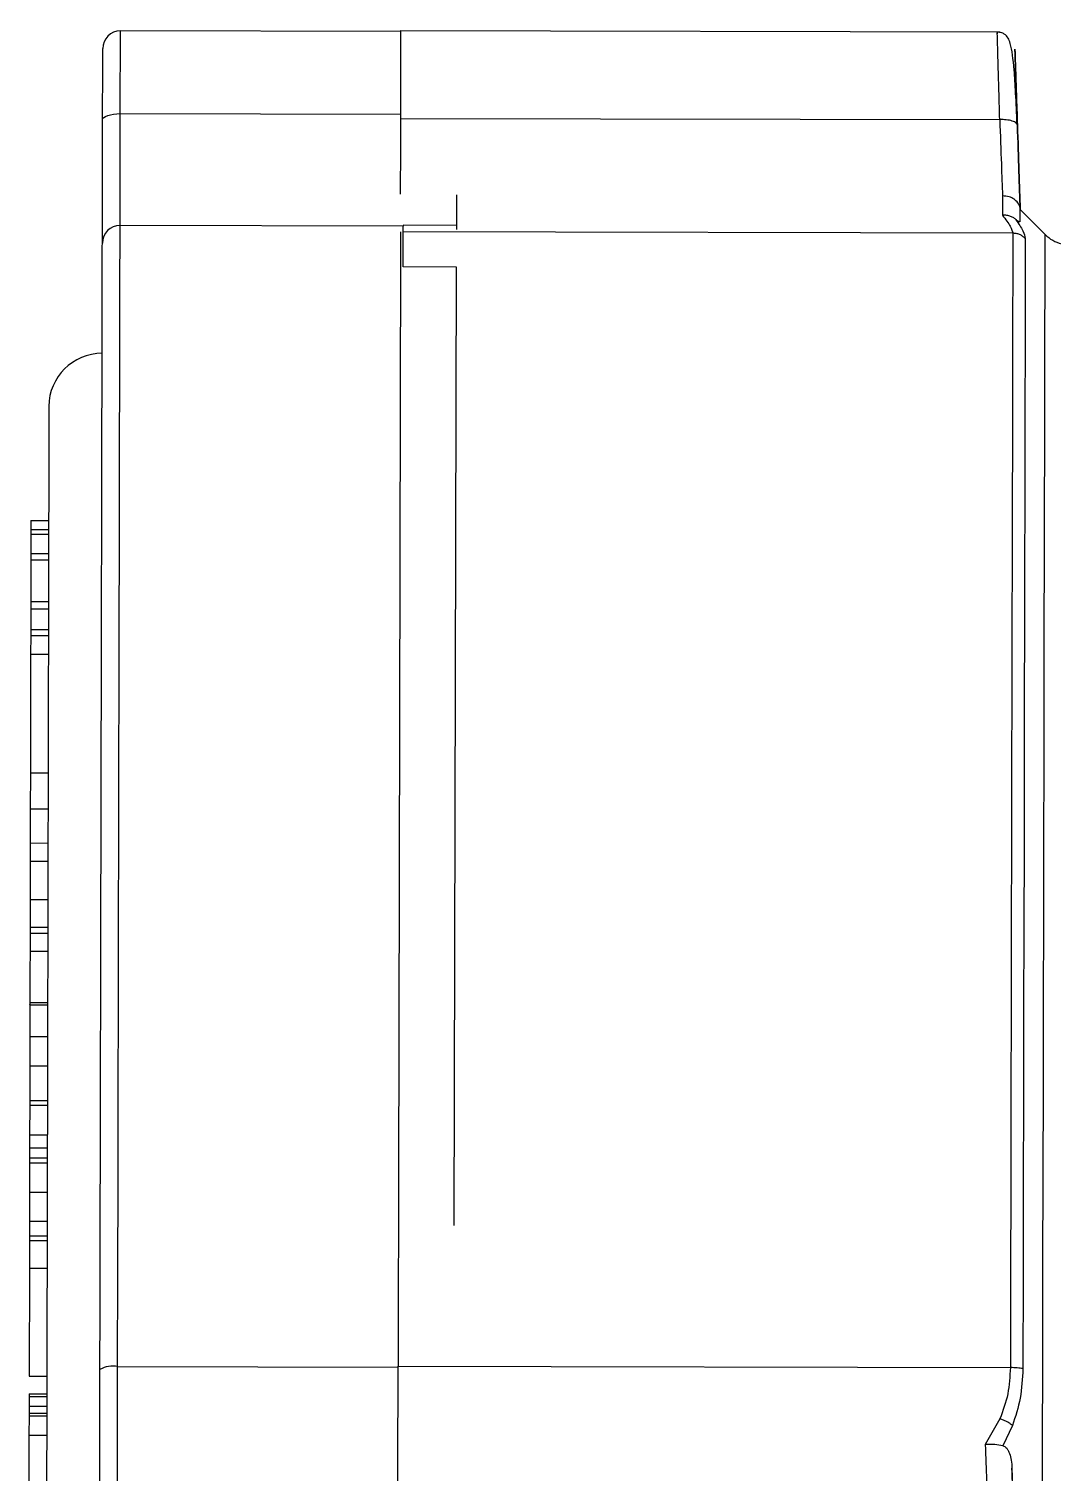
# Model space of a CAD drawing. Header units: millimetres. Extents: x 2344 to 4024, y 1094 to 2282.
# Drawn here: x 2652.4 to 2710.2, y 2043.1 to 2124.6 of the extents above; entities that cross this region are included whole.
import ezdxf

# ---------------------------------------------------------------- set-up
doc = ezdxf.new("R2010")
doc.units = ezdxf.units.MM

msp = doc.modelspace()

# ---------------------------------------------------------------- linework, layer by layer
at = {"color": 7, "linetype": 'Continuous', "lineweight": 25}
for p, q in [((2657.522, 2119.808), (2657.532, 2124.476)), ((2673.375, 2124.442), (2657.532, 2124.476)), ((2707.212, 2124.405), (2673.375, 2124.478)), ((2657.508, 2113.486), (2657.522, 2119.808)), ((2657.522, 2119.808), (2673.365, 2119.774)), ((2673.364, 2119.543), (2707.199, 2119.47)), ((2676.512, 2115.232), (2676.509, 2113.501)), ((2707.355, 2115.161), (2707.353, 2114.073)), ((2709.764, 2112.986), (2708.353, 2114.403)), ((2708.354, 2114.396), (2708.353, 2114.403)), ((2673.508, 2113.451), (2657.508, 2113.486)), ((2673.503, 2111.151), (2673.508, 2113.451)), ((2673.509, 2113.508), (2673.508, 2113.451)), ((2676.509, 2113.501), (2673.509, 2113.508)), ((2676.509, 2113.501), (2676.508, 2113.273)), ((2707.936, 2113.057), (2673.508, 2113.131)), ((2676.503, 2111.145), (2673.503, 2111.151)), ((2676.388, 2057.043), (2676.503, 2111.145)), ((2652.472, 2096.342), (2652.471, 2096.072)), ((2652.473, 2096.843), (2652.472, 2096.342)), ((2652.472, 2096.342), (2653.472, 2096.34)), ((2652.473, 2096.843), (2653.473, 2096.841)), ((2652.471, 2096.072), (2652.469, 2094.978)), ((2652.471, 2096.072), (2653.471, 2096.07)), ((2652.469, 2094.978), (2652.468, 2094.629)), ((2652.469, 2094.978), (2653.469, 2094.976)), ((2652.468, 2094.629), (2652.463, 2092.268)), ((2652.468, 2094.629), (2653.468, 2094.626)), ((2652.463, 2092.268), (2652.462, 2091.847)), ((2652.463, 2092.268), (2653.463, 2092.266)), ((2652.462, 2091.847), (2652.46, 2090.686)), ((2652.462, 2091.847), (2653.462, 2091.845)), ((2652.46, 2090.686), (2652.459, 2090.352)), ((2652.46, 2090.686), (2653.46, 2090.684)), ((2652.459, 2090.352), (2652.457, 2089.304)), ((2652.459, 2090.352), (2653.459, 2090.35)), ((2652.457, 2089.304), (2652.442, 2082.598)), ((2652.457, 2089.304), (2653.457, 2089.302)), ((2652.442, 2082.598), (2652.438, 2080.558)), ((2652.442, 2082.598), (2653.442, 2082.596)), ((2652.438, 2080.558), (2652.434, 2078.637)), ((2652.438, 2080.558), (2653.438, 2080.556)), ((2652.434, 2078.637), (2652.432, 2077.592)), ((2652.434, 2078.637), (2653.434, 2078.635)), ((2652.432, 2077.592), (2652.427, 2075.455)), ((2653.432, 2077.59), (2652.432, 2077.592)), ((2652.427, 2075.455), (2652.424, 2073.891)), ((2652.427, 2075.455), (2653.427, 2075.453)), ((2652.423, 2073.553), (2652.421, 2072.526)), ((2652.424, 2073.992), (2652.423, 2073.482)), ((2652.424, 2073.891), (2652.423, 2073.553)), ((2652.424, 2073.891), (2652.423, 2073.553)), ((2652.423, 2073.553), (2653.423, 2073.551)), ((2652.424, 2073.891), (2653.424, 2073.888)), ((2652.421, 2072.526), (2653.421, 2072.523)), ((2652.414, 2069.494), (2652.411, 2067.707)), ((2652.414, 2069.494), (2653.414, 2069.492)), ((2652.415, 2069.631), (2653.415, 2069.629)), ((2652.411, 2067.707), (2652.407, 2066.053)), ((2652.411, 2067.707), (2653.411, 2067.705)), ((2652.407, 2066.053), (2652.403, 2064.101)), ((2652.407, 2066.053), (2653.407, 2066.051)), ((2652.402, 2063.829), (2652.399, 2062.169)), ((2652.403, 2064.101), (2652.402, 2063.829)), ((2652.402, 2063.829), (2653.402, 2063.827)), ((2652.403, 2064.101), (2653.403, 2064.099)), ((2652.399, 2062.169), (2652.397, 2061.43)), ((2652.399, 2062.169), (2653.399, 2062.167)), ((2652.397, 2061.43), (2652.396, 2060.857)), ((2652.397, 2061.43), (2653.397, 2061.428)), ((2652.395, 2060.585), (2652.392, 2058.925)), ((2652.396, 2060.857), (2652.395, 2060.585)), ((2652.395, 2060.585), (2653.395, 2060.583)), ((2652.396, 2060.857), (2653.396, 2060.855)), ((2652.392, 2058.925), (2652.388, 2057.282)), ((2652.392, 2058.925), (2653.392, 2058.923)), ((2652.388, 2057.282), (2652.387, 2056.455)), ((2652.388, 2057.282), (2653.388, 2057.279)), ((2652.387, 2056.455), (2652.386, 2056.205)), ((2652.387, 2056.455), (2653.387, 2056.452)), ((2652.386, 2056.205), (2652.383, 2054.641)), ((2652.386, 2056.205), (2653.386, 2056.203)), ((2652.383, 2054.63), (2652.37, 2048.541)), ((2652.383, 2054.641), (2653.383, 2054.639)), ((2657.355, 2041.517), (2657.371, 2049.089)), ((2657.371, 2049.089), (2673.214, 2049.055)), ((2673.214, 2049.095), (2707.799, 2049.021)), ((2652.37, 2048.541), (2653.37, 2048.539)), ((2652.367, 2047.542), (2653.367, 2047.54)), ((2652.366, 2046.839), (2652.365, 2046.448)), ((2652.367, 2047.398), (2652.366, 2046.839)), ((2652.366, 2046.839), (2653.366, 2046.837)), ((2652.367, 2047.398), (2653.367, 2047.396)), ((2652.365, 2046.304), (2652.362, 2045.206)), ((2652.365, 2046.448), (2653.365, 2046.446)), ((2652.365, 2046.448), (2652.365, 2046.304)), ((2652.365, 2046.304), (2653.365, 2046.302)), ((2707.207, 2046.132), (2706.377, 2044.678)), ((2707.266, 2046.113), (2707.207, 2046.132)), ((2652.362, 2045.206), (2652.354, 2041.467)), ((2652.362, 2045.206), (2653.362, 2045.204)), ((2707.914, 2045.759), (2707.369, 2044.611)), ((2707.889, 2043.348), (2708.182, 2034.403))]:
    msp.add_line(p, q, dxfattribs=at)
at = {"color": 7, "linetype": 'Continuous', "lineweight": 25, "flags": 128}
for points in [[(2656.521, 2119.458), (2656.541, 2119.527), (2656.598, 2119.593), (2656.69, 2119.653), (2656.815, 2119.706), (2656.966, 2119.75), (2657.139, 2119.782), (2657.327, 2119.802), (2657.522, 2119.808)], [(2657.371, 2049.089), (2657.382, 2054.348), (2657.393, 2059.519), (2657.404, 2064.577), (2657.414, 2069.501), (2657.425, 2074.268), (2657.434, 2078.856), (2657.444, 2083.245), (2657.453, 2087.414), (2657.461, 2091.345), (2657.469, 2095.02), (2657.476, 2098.422), (2657.483, 2101.537), (2657.489, 2104.349), (2657.494, 2106.847), (2657.499, 2109.018), (2657.503, 2110.854), (2657.506, 2112.345), (2657.508, 2113.486)], [(2707.936, 2113.057), (2707.934, 2111.905), (2707.931, 2110.406), (2707.927, 2108.569), (2707.922, 2106.399), (2707.917, 2103.909), (2707.911, 2101.107), (2707.904, 2098.008), (2707.897, 2094.625), (2707.889, 2090.972), (2707.881, 2087.067), (2707.872, 2082.927), (2707.862, 2078.569), (2707.853, 2074.015), (2707.843, 2069.284), (2707.832, 2064.396), (2707.821, 2059.375), (2707.81, 2054.243), (2707.799, 2049.021)], [(2708.643, 2112.768), (2708.64, 2111.62), (2708.637, 2110.127), (2708.633, 2108.296), (2708.629, 2106.134), (2708.623, 2103.653), (2708.617, 2100.862), (2708.611, 2097.774), (2708.603, 2094.403), (2708.596, 2090.764), (2708.587, 2086.873), (2708.579, 2082.747), (2708.569, 2078.406), (2708.56, 2073.869), (2708.549, 2069.154), (2708.539, 2064.285), (2708.528, 2059.282), (2708.517, 2054.168), (2708.506, 2048.966)], [(2709.606, 2039.079), (2709.618, 2044.37), (2709.629, 2049.616), (2709.64, 2054.793), (2709.651, 2059.876), (2709.662, 2064.842), (2709.672, 2069.67), (2709.682, 2074.336), (2709.691, 2078.819), (2709.701, 2083.099), (2709.709, 2087.157), (2709.717, 2090.973), (2709.725, 2094.53), (2709.732, 2097.813), (2709.738, 2100.805), (2709.744, 2103.494), (2709.749, 2105.866), (2709.754, 2107.912), (2709.757, 2109.622), (2709.76, 2110.987), (2709.762, 2112.002), (2709.764, 2112.662), (2709.764, 2112.965), (2709.764, 2112.986)]]:
    msp.add_lwpolyline(points, dxfattribs=at)
at = {"color": 7, "linetype": 'Continuous', "lineweight": 25}
for centre, radius, start, end in [((2657.53, 2123.476), 1, 89.87751, 179.87751), ((2657.498, 2112.494), 0.992, 89.41535, 179.40777), ((2711.182, 2114.397), 2, 224.87751, 255.57646), ((2656.487, 2103.278), 3, 89.87751, 179.87751), ((2657.126, 2047.558), 1.551, 80.89854, 119.14308)]:
    msp.add_arc(centre, radius, start, end, dxfattribs=at)
for points, knots in [([(2673.364, 2119.543), (2673.366, 2120.236), (2673.369, 2121.622), (2673.372, 2123.229), (2673.374, 2124.19), (2673.375, 2124.593), (2673.375, 2124.478), (2673.375, 2124.478)], [0, 0, 0, 0, 0.2499989, 0.4999978, 0.7499967, 0.9999956, 1, 1, 1, 1]), ([(2708.179, 2119.223), (2708.152, 2119.821), (2708.103, 2120.947), (2708, 2122.57), (2707.853, 2123.721), (2707.617, 2124.23), (2707.326, 2124.375), (2707.168, 2124.401), (2707.086, 2124.406), (2707.047, 2124.406), (2707.028, 2124.405)], [0, 0, 0, 0, 0.219365, 0.412937, 0.719402, 0.914593, 0.969102, 0.986635, 0.993634, 1, 1, 1, 1]), ([(2707.199, 2119.47), (2707.185, 2119.968), (2707.158, 2120.93), (2707.115, 2122.473), (2707.077, 2123.778), (2707.058, 2124.468), (2707.062, 2124.345), (2707.062, 2124.319)], [0, 0, 0, 0, 0.177765, 0.34408, 0.641108, 0.925204, 1, 1, 1, 1]), ([(2656.521, 2119.458), (2656.522, 2120.013), (2656.525, 2121.147), (2656.528, 2122.448), (2656.529, 2123.318), (2656.53, 2123.426), (2656.53, 2123.478)], [0, 0, 0, 0, 0.244178, 0.5, 0.755822, 1, 1, 1, 1]), ([(2708.197, 2119.161), (2708.178, 2119.763), (2708.138, 2120.968), (2708.093, 2122.346), (2708.064, 2123.237), (2708.054, 2123.54), (2708.064, 2123.233), (2708.093, 2122.341), (2708.138, 2120.964), (2708.178, 2119.762), (2708.197, 2119.161)], [0, 0, 0, 0, 0.125138, 0.250256, 0.375373, 0.50043, 0.625397, 0.750284, 0.875124, 1, 1, 1, 1]), ([(2656.506, 2112.504), (2656.507, 2112.737), (2656.508, 2113.212), (2656.511, 2114.797), (2656.516, 2116.889), (2656.519, 2118.612), (2656.521, 2119.458)], [0, 0, 0, 0, 0.245796, 0.5, 0.754204, 1, 1, 1, 1]), ([(2673.355, 2115.253), (2673.355, 2115.279), (2673.356, 2115.769), (2673.359, 2117.206), (2673.363, 2118.764), (2673.364, 2119.543)], [0, 0, 0, 0, 0.027312, 0.513656, 1, 1, 1, 1]), ([(2707.199, 2119.47), (2707.23, 2118.599), (2707.289, 2116.959), (2707.334, 2115.734), (2707.355, 2115.161)], [0, 0, 0, 0, 0.531637, 1, 1, 1, 1]), ([(2708.197, 2119.161), (2708.183, 2119.203), (2708.16, 2119.268), (2708.035, 2119.343), (2707.906, 2119.394), (2707.747, 2119.433), (2707.515, 2119.468), (2707.323, 2119.47), (2707.199, 2119.47)], [0, 0, 0, 0, 0.239618, 0.368465, 0.500002, 0.631538, 0.760384, 1, 1, 1, 1]), ([(2708.354, 2114.396), (2708.331, 2115.074), (2708.287, 2116.44), (2708.227, 2118.25), (2708.197, 2119.161)], [0, 0, 0, 0, 0.496466, 1, 1, 1, 1]), ([(2708.197, 2119.161), (2708.227, 2118.252), (2708.286, 2116.442), (2708.331, 2115.076), (2708.354, 2114.396)], [0, 0, 0, 0, 0.502375, 1, 1, 1, 1]), ([(2708.353, 2114.396), (2708.348, 2114.45), (2708.339, 2114.555), (2708.254, 2114.756), (2708.141, 2114.88), (2708.049, 2114.95), (2708.048, 2114.951), (2708.045, 2114.953), (2708.033, 2114.962), (2707.939, 2115.03), (2707.721, 2115.142), (2707.482, 2115.154), (2707.355, 2115.161)], [0, 0, 0, 0, 0.13275, 0.258828, 0.507271, 0.507353, 0.507953, 0.509582, 0.515681, 0.539247, 0.754927, 1, 1, 1, 1]), ([(2708.352, 2113.731), (2708.352, 2113.732), (2708.352, 2113.749), (2708.352, 2113.853), (2708.353, 2114.061), (2708.353, 2114.28), (2708.353, 2114.396)], [0, 0, 0, 0, 0.008069, 0.080583, 0.514577, 1, 1, 1, 1]), ([(2708.099, 2113.834), (2708.051, 2113.872), (2707.952, 2113.952), (2707.76, 2114.035), (2707.556, 2114.078), (2707.415, 2114.074), (2707.353, 2114.073)], [0, 0, 0, 0, 0.239149, 0.497163, 0.778524, 1, 1, 1, 1]), ([(2707.353, 2114.073), (2707.523, 2113.847), (2707.856, 2113.406), (2707.91, 2113.172), (2707.936, 2113.057)], [0, 0, 0, 0, 0.51151, 1, 1, 1, 1]), ([(2708.099, 2113.834), (2708.256, 2113.602), (2708.568, 2113.139), (2708.618, 2112.891), (2708.643, 2112.768)], [0, 0, 0, 0, 0.5006525, 1, 1, 1, 1]), ([(2708.352, 2113.731), (2708.346, 2113.708), (2708.337, 2113.675), (2708.25, 2113.714), (2708.177, 2113.765), (2708.124, 2113.812), (2708.099, 2113.834)], [0, 0, 0, 0, 0.546902, 0.785535, 0.902249, 1, 1, 1, 1]), ([(2656.37, 2048.912), (2656.376, 2051.408), (2656.387, 2056.445), (2656.402, 2063.822), (2656.418, 2071.064), (2656.433, 2078.043), (2656.447, 2084.646), (2656.46, 2090.74), (2656.472, 2096.233), (2656.482, 2101.044), (2656.491, 2105.107), (2656.498, 2108.376), (2656.503, 2110.915), (2656.505, 2111.977), (2656.506, 2112.504)], [0, 0, 0, 0, 0.0799588, 0.1613715, 0.2441424, 0.3288926, 0.4142166, 0.5, 0.5857784, 0.6711024, 0.7558576, 0.8386237, 0.9200388, 1, 1, 1, 1]), ([(2653.487, 2103.285), (2653.487, 2103.23), (2653.486, 2103.12), (2653.484, 2102.21), (2653.481, 2100.724), (2653.477, 2098.55), (2653.47, 2095.72), (2653.463, 2092.206), (2653.454, 2088.052), (2653.444, 2083.308), (2653.433, 2078.047), (2653.421, 2072.355), (2653.408, 2066.332), (2653.394, 2060.109), (2653.381, 2053.744), (2653.367, 2047.391), (2653.354, 2041.052), (2653.345, 2036.874), (2653.34, 2034.785)], [0, 0, 0, 0, 0.058246, 0.116497, 0.17824, 0.239988, 0.303803, 0.368626, 0.434138, 0.5, 0.565862, 0.631374, 0.696197, 0.760012, 0.821755, 0.883503, 0.94175, 1, 1, 1, 1]), ([(2652.421, 2072.526), (2652.42, 2072.195), (2652.419, 2071.559), (2652.417, 2070.782), (2652.416, 2070.171), (2652.415, 2069.849), (2652.415, 2069.68), (2652.415, 2069.631)], [0, 0, 0, 0, 0.328754, 0.633799, 0.764636, 0.93153, 1, 1, 1, 1]), ([(2652.415, 2069.631), (2652.415, 2069.568), (2652.414, 2069.483), (2652.414, 2069.505), (2652.414, 2069.511)], [0, 0, 0, 0, 0.737807, 1, 1, 1, 1]), ([(2656.353, 2040.583), (2656.353, 2040.974), (2656.355, 2041.769), (2656.359, 2043.759), (2656.365, 2046.172), (2656.368, 2048.009), (2656.37, 2048.912)], [0, 0, 0, 0, 0.245796, 0.5, 0.754204, 1, 1, 1, 1]), ([(2707.799, 2049.021), (2707.772, 2048.519), (2707.715, 2047.491), (2707.379, 2046.592), (2707.207, 2046.132)], [0, 0, 0, 0, 0.48849, 1, 1, 1, 1]), ([(2708.506, 2048.966), (2708.478, 2048.4), (2708.421, 2047.265), (2708.083, 2046.262), (2707.914, 2045.759)], [0, 0, 0, 0, 0.499286, 1, 1, 1, 1]), ([(2652.367, 2047.542), (2652.367, 2047.539), (2652.367, 2047.534), (2652.367, 2047.337), (2652.367, 2047.291)], [0, 0, 0, 0, 0.770116, 1, 1, 1, 1]), ([(2707.914, 2045.759), (2707.871, 2045.794), (2707.784, 2045.864), (2707.624, 2045.96), (2707.45, 2046.047), (2707.327, 2046.091), (2707.266, 2046.113)], [0, 0, 0, 0, 0.2473909, 0.4997222, 0.7521965, 1, 1, 1, 1]), ([(2707.369, 2044.611), (2707.225, 2044.638), (2706.935, 2044.694), (2706.564, 2044.683), (2706.377, 2044.678)], [0, 0, 0, 0, 0.494817, 1, 1, 1, 1]), ([(2706.377, 2044.678), (2706.404, 2043.963), (2706.456, 2042.58), (2706.486, 2041.821), (2706.5, 2041.454)], [0, 0, 0, 0, 0.516726, 1, 1, 1, 1]), ([(2707.369, 2044.611), (2707.409, 2044.598), (2707.49, 2044.573), (2707.598, 2044.473), (2707.688, 2044.337), (2707.784, 2044.112), (2707.862, 2043.775), (2707.88, 2043.496), (2707.889, 2043.348)], [0, 0, 0, 0, 0.111673, 0.222473, 0.333752, 0.456252, 0.712674, 1, 1, 1, 1]), ([(2707.996, 2040.094), (2707.983, 2040.478), (2707.957, 2041.26), (2707.912, 2042.645), (2707.889, 2043.348)], [0, 0, 0, 0, 0.4921548, 1, 1, 1, 1])]:
    msp.add_open_spline(points, degree=3, knots=knots, dxfattribs=at)
for points in [[(2673.35, 2113.131), (2673.349, 2112.566), (2673.347, 2111.437), (2673.341, 2108.757), (2673.334, 2105.389), (2673.325, 2101.292), (2673.315, 2096.529), (2673.303, 2091.141), (2673.291, 2085.184), (2673.277, 2078.717), (2673.262, 2071.807), (2673.247, 2064.519), (2673.23, 2056.94), (2673.219, 2051.71), (2673.214, 2049.095)], [(2708.643, 2112.768), (2708.594, 2112.811), (2708.496, 2112.897), (2708.321, 2112.986), (2708.133, 2113.046), (2708.002, 2113.053), (2707.936, 2113.057)], [(2673.197, 2041.525), (2673.198, 2041.882), (2673.2, 2042.596), (2673.204, 2044.395), (2673.208, 2046.578), (2673.212, 2048.256), (2673.214, 2049.095)], [(2708.506, 2048.966), (2708.457, 2048.974), (2708.36, 2048.99), (2708.184, 2049.007), (2707.996, 2049.019), (2707.865, 2049.02), (2707.799, 2049.021)]]:
    msp.add_open_spline(points, degree=3, dxfattribs=at)

doc.saveas('drawing.dxf')
